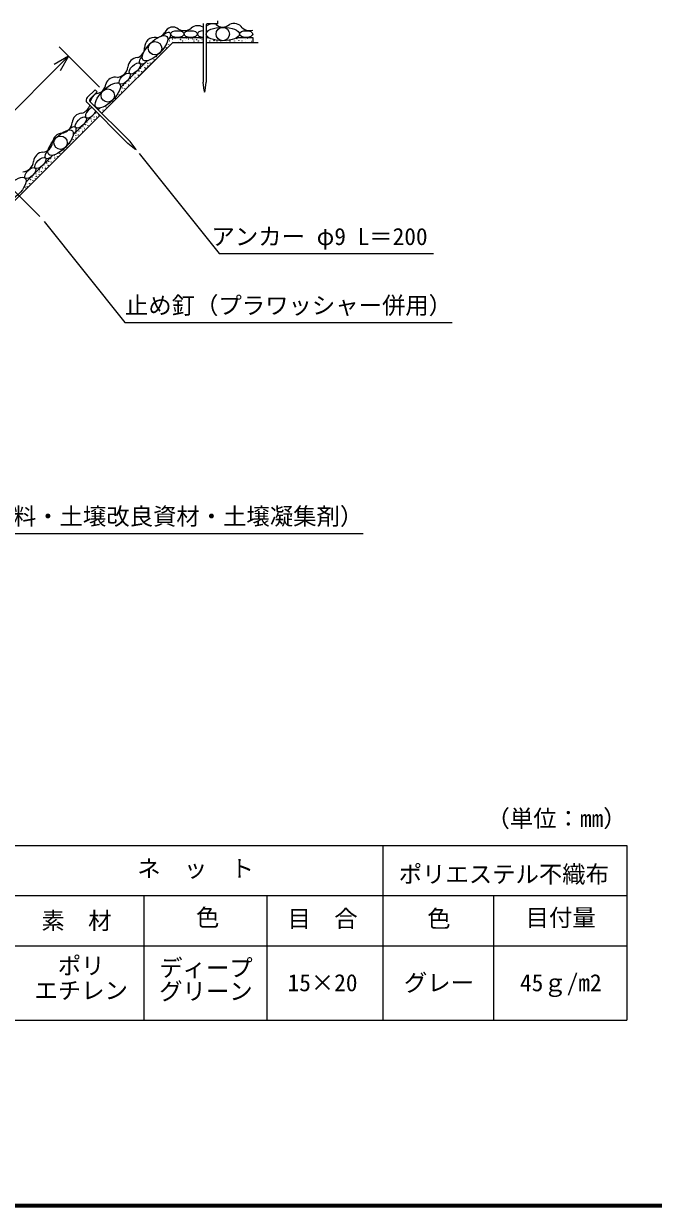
# Model space of a CAD drawing. Units: millimetres, scale not verified. Extents: x 200 to 8200, y 200 to 5838.
# Drawn here: x 2343 to 4230, y 200 to 3739 of the extents above; entities that cross this region are included whole.
import ezdxf
from ezdxf.enums import TextEntityAlignment as Align

# ---------------------------------------------------------------- set-up
doc = ezdxf.new("R2010")
doc.units = ezdxf.units.MM
doc.header["$LTSCALE"] = 20
for name, color, linetype, lineweight in [('C-MTR-FRAM', 5, 'Continuous', 25), ('C-MTR-LINE', 5, 'Continuous', 13), ('C-STR', 1, 'Continuous', 25), ('C-STR-DIM', 1, 'Continuous', 13), ('C-STR-HTXT', 1, 'Continuous', 13), ('C-TTL', 2, 'Continuous', 70)]:
    doc.layers.add(name, color=color, linetype=linetype, lineweight=lineweight)
doc.layers.add('C-MTR-TXT', color=5, linetype='Continuous')
doc.styles.add('ＭＳ ゴシック', font='')
doc.styles.get('ＭＳ ゴシック').set_extended_font_data('MS Gothic')

msp = doc.modelspace()

# ---------------------------------------------------------------- linework, layer by layer
at = {"layer": 'C-MTR-FRAM'}
for p, q in [((544.33, 1277.72), (4150.03, 1277.72)), ((4150.03, 1277.72), (4150.03, 754.72)), ((545.14, 754.72), (4150.03, 754.72))]:
    msp.add_line(p, q, dxfattribs=at)
at = {"layer": 'C-MTR-LINE'}
for p, q in [((3419.72, 1277.72), (3419.72, 754.72)), ((1655.3, 1127.72), (4150.03, 1127.72)), ((2703.53, 1127.72), (2703.53, 754.72)), ((3071.87, 1127.72), (3071.87, 754.72)), ((3750.8, 1127.72), (3750.8, 754.72)), ((545.14, 977.72), (4150.03, 977.72))]:
    msp.add_line(p, q, dxfattribs=at)
at = {"layer": 'C-STR', "color": 7}
for p, q in [((2880.69, 3739.29), (2880.69, 3564.19)), ((2889.69, 3734.19), (2889.69, 3564.19)), ((2925.15, 3739.18), (2895.09, 3739.18)), ((2925.15, 3739.18), (2925.15, 3748.18)), ((2577.55, 3471.05), (2789.69, 3683.18)), ((2688.01, 3581.51), (2789.69, 3683.18)), ((2774.34, 3689.05), (2783.47, 3698.18)), ((2783.47, 3698.18), (2880.69, 3698.18)), ((2789.69, 3683.18), (2880.69, 3683.18)), ((2889.69, 3698.18), (2896.38, 3698.18)), ((2889.69, 3683.18), (3046.07, 3683.18)), ((2982.99, 3698.18), (3029.69, 3698.18)), ((3029.69, 3698.18), (3029.69, 3683.18)), ((2632.92, 3547.63), (2713.11, 3627.81)), ((2533.77, 3518.16), (2557.06, 3541.46)), ((2563.43, 3535.1), (2557.06, 3541.46)), ((2883.69, 3539.19), (2880.69, 3564.19)), ((2886.69, 3539.19), (2889.69, 3564.19)), ((2541.88, 3506.49), (2662.12, 3386.32)), ((2563.43, 3535.1), (2542.18, 3513.84)), ((2883.69, 3539.19), (2885.19, 3534.19)), ((2885.19, 3534.19), (2886.69, 3539.19)), ((2491.5, 3406.21), (2560.48, 3475.19)), ((2531.91, 3503.73), (2655.76, 3379.95)), ((2566.95, 3481.66), (2571.68, 3486.39)), ((2011.87, 2905.36), (2571.09, 3464.59)), ((2675.56, 3364.4), (2655.76, 3379.95)), ((2677.69, 3366.52), (2662.12, 3386.32)), ((2675.56, 3364.4), (2680.16, 3361.93)), ((2680.16, 3361.93), (2677.69, 3366.52)), ((2350.08, 3264.79), (2430.26, 3344.97)), ((2391.93, 3161.7), (2285.86, 3267.77))]:
    msp.add_line(p, q, dxfattribs=at)
at = {"layer": 'C-STR', "color": 3}
for centre in [(2939.69, 3708.18), (2736.65, 3665.5), (2595.23, 3524.08), (2453.81, 3382.66)]:
    msp.add_circle(centre, 20, dxfattribs=at)
at = {"layer": 'C-STR', "color": 7}
for centre in [(2779.33, 3687.8), (2784.05, 3696.2), (2788.88, 3692.74), (2789.22, 3686.62), (2796.58, 3695.6), (2807.28, 3685.94), (2812.85, 3691.52), (2818.84, 3687.08), (2827.03, 3687.8), (2831.75, 3696.2), (2836.57, 3692.74), (2836.91, 3686.62), (2844.28, 3695.6), (2848.25, 3693.75), (2853.07, 3690.28), (2853.41, 3684.16), (2860.54, 3691.52), (2866.53, 3687.08), (2872.82, 3695.33), (2877.65, 3691.86), (2877.99, 3685.74), (2896.79, 3693.77), (2900.7, 3687.48), (2913.47, 3688.46), (2922.64, 3685.94), (2934.2, 3687.08), (2949.97, 3685.94), (2961.53, 3687.08), (2975.06, 3687.48), (2982.12, 3694.42), (2987.83, 3688.46), (2997.12, 3687.8), (3001.84, 3696.2), (3006.67, 3692.74), (3007.01, 3686.62), (3014.37, 3695.6), (3025.07, 3685.94), (2750.92, 3650.5), (2758.99, 3655.69), (2761.63, 3662.59), (2769.88, 3675.17), (2769.89, 3667.29), (2777.26, 3676.27), (2705.37, 3614.94), (2714.94, 3620.23), (2714.94, 3612.34), (2722.31, 3621.32), (2734.27, 3631.67), (2741.64, 3640.65), (2663.78, 3575.93), (2676.98, 3577.94), (2678.15, 3589.45), (2686.69, 3585.7), (2688.76, 3597.23), (2693.48, 3605.63), (2695.97, 3595.55), (2704.05, 3600.74), (2706.68, 3607.64), (2708.79, 3605.48), (2638, 3546.48), (2642.73, 3554.88), (2645.22, 3544.79), (2648.45, 3559.75), (2650.11, 3551.07), (2653.29, 3549.98), (2656.99, 3556), (2659.06, 3567.53), (2666.27, 3565.85), (2674.35, 3571.04), (2609.24, 3506.64), (2616.61, 3515.62), (2628.23, 3532.09), (2628.56, 3525.96), (2635.93, 3534.94), (2558.28, 3470.43), (2573.28, 3477.14), (2580.98, 3479.99), (2590.27, 3489.84), (2598.34, 3495.03), (2600.97, 3501.94), (2528.11, 3436.58), (2532.83, 3444.98), (2535.32, 3434.9), (2543.39, 3440.09), (2544.72, 3454.29), (2546.02, 3446.99), (2554.28, 3459.57), (2554.29, 3451.69), (2560.77, 3460.35), (2568.85, 3465.54), (2489.77, 3399.34), (2499.33, 3404.62), (2500.11, 3411.2), (2506.71, 3405.72), (2508.78, 3417.25), (2513.5, 3425.65), (2518.33, 3422.19), (2518.67, 3416.06), (2520.68, 3431.29), (2526.03, 3425.05), (2471.08, 3370.1), (2480.37, 3379.95), (2488.44, 3385.14), (2491.07, 3392.04), (2499.34, 3396.74), (2418.21, 3326.68), (2422.93, 3335.08), (2433.49, 3330.19), (2434.82, 3344.39), (2436.13, 3337.09), (2444.38, 3349.67), (2444.39, 3341.79), (2451.76, 3350.77), (2463.72, 3361.12), (2389.44, 3294.73), (2390.79, 3301.26), (2396.81, 3295.82), (2398.88, 3307.35), (2403.61, 3315.75), (2408.43, 3312.29), (2408.77, 3306.17), (2412.01, 3322.09), (2416.14, 3315.15), (2425.42, 3325), (2353.48, 3257.34), (2355.75, 3265.42), (2361.19, 3260.2), (2363.26, 3271.73), (2367.98, 3280.13), (2370.47, 3270.05), (2378.55, 3275.24), (2379.87, 3289.44), (2381.18, 3282.14), (2389.44, 3286.84), (2347.21, 3249.38), (2349.5, 3247.09), (2353.82, 3251.22)]:
    msp.add_circle(centre, 0.3, dxfattribs=at)
at = {"layer": 'C-STR'}
for centre, radius, start, end in [((2790.22, 3704.07), 25.11, 47.57995, 160.72001), ((2823.74, 3751.47), 33.29, 240.11359, 309.26763), ((2864.81, 3702.78), 30.42, 58.54181, 131.11209), ((2908.71, 3709.12), 29.66, 68.27249, 129.88443), ((2939.69, 3759.59), 30.42, 228.88791, 311.11209), ((2973.07, 3709.36), 30.42, 33.88791, 116.11209), ((3020.86, 3754.07), 35.75, 230.92465, 284.30259), ((2735.9, 3667.54), 30.58, 81.5823, 181.55912), ((2740.34, 3728.2), 30.42, 270.0528, 328.71928), ((2675.05, 3666.59), 30.42, 286.88791, 359.49071), ((2685.95, 3607.14), 30.42, 93.88791, 176.11209), ((2618, 3548.53), 30.42, 78.88791, 161.11209), ((2620.17, 3613.93), 35.75, 275.92465, 352.39909), ((2558.87, 3560.44), 30.42, 273.88791, 356.11209), ((2579.99, 3496.45), 38.66, 119.51876, 165.88511), ((2518.79, 3440.89), 30.42, 93.88791, 176.11209), ((2508.11, 3505.14), 34.98, 284.25508, 341.9137), ((2452.89, 3446.65), 35.75, 277.60091, 354.07535), ((2459.68, 3380.87), 30.42, 93.88791, 176.11209), ((2398.98, 3384.99), 30.42, 273.88791, 356.11209), ((2403.11, 3324.3), 30.42, 93.88791, 176.11209), ((2337.33, 3331.09), 35.75, 275.92465, 352.39909)]:
    msp.add_arc(centre, radius, start, end, dxfattribs=at)
at = {"layer": 'C-STR', "color": 7}
for centre, radius, start, end in [((2894.69, 3734.19), 5, 85.32404, 180), ((2750.16, 3714.84), 35.21, 327.26574, 330.04312), ((2542.45, 3509.71), 12.12, 135.76262, 209.53793), ((2545.41, 3510.03), 5, 130.3409, 225.01704)]:
    msp.add_arc(centre, radius, start, end, dxfattribs=at)
for centre, major_axis, ratio in [((2803.68, 3708.18), (20, 0), 0.5), ((2843.68, 3708.18), (20, 0), 0.5), ((2939.69, 3708.18), (50, 0), 0.4), ((3009.69, 3708.18), (20, 0), 0.5), ((2736.65, 3665.5), (35.36, 35.36), 0.4), ((2676.05, 3604.89), (15.15, 15.15), 0.466584), ((2645.74, 3574.59), (15.15, 15.15), 0.466667), ((2595.23, 3524.08), (35.36, 35.36), 0.4), ((2514.42, 3443.27), (15.15, 15.15), 0.466667), ((2453.81, 3382.66), (35.36, 35.36), 0.4), ((2393.2, 3322.05), (15.15, 15.15), 0.466667), ((2362.9, 3291.75), (15.15, 15.15), 0.466667), ((2312.39, 3241.24), (35.36, 35.36), 0.4)]:
    msp.add_ellipse(centre, major_axis=major_axis, ratio=ratio, dxfattribs=at)
for centre, major_axis, ratio, start_param, end_param in [((2883.64, 3708.18), (20, 0), 0.5, 1.7190829, 4.5641024), ((2883.64, 3708.18), (20, 0), 0.5, 1.0051981, 1.2637376), ((2767.97, 3696.82), (14.14, 14.14), 0.5, 4.6639847, 7.9023629), ((2883.64, 3708.18), (20, 0), 0.5, 5.0194477, 5.2779847), ((2705.34, 3634.19), (14.14, 14.14), 0.5, 1.5224109, 4.7607889), ((2544.72, 3473.57), (15.15, 15.15), 0.466667, 0.9601709, 5.323292), ((2544.72, 3473.57), (15.15, 15.15), 0.466667, 6.1691894, 6.3974588), ((2485.13, 3413.98), (14.14, 14.14), 0.5, 4.6639847, 7.9023629), ((2422.5, 3351.35), (14.14, 14.14), 0.5, 1.5224109, 4.7607889)]:
    msp.add_ellipse(centre, major_axis=major_axis, ratio=ratio, start_param=start_param, end_param=end_param, dxfattribs=at)
at = {"layer": 'C-STR-DIM'}
for p, q in [((2570.48, 3548.83), (2449.39, 3669.92)), ((2194.83, 3358.8), (2477.67, 3641.64)), ((2477.67, 3641.64), (2434.37, 3616.64)), ((2477.67, 3641.64), (2452.67, 3598.34))]:
    msp.add_line(p, q, dxfattribs=at)
at = {"layer": 'C-STR-HTXT'}
for p, q in [((2689.2, 3349.95), (2928.86, 3050.67)), ((2404.64, 3146.65), (2646.74, 2844.32)), ((2928.86, 3050.67), (3571.05, 3050.67)), ((2646.74, 2844.32), (3626.74, 2844.32)), ((1750.76, 2212.68), (3360.76, 2212.68))]:
    msp.add_line(p, q, dxfattribs=at)
at = {"layer": 'C-TTL'}
msp.add_lwpolyline([(200, 200), (8200, 200), (8200, 5740), (200, 5740)], close=True, dxfattribs=at)

# ---------------------------------------------------------------- texts
at = {"layer": 'C-MTR-TXT', "style": 'ＭＳ ゴシック'}
msp.add_text('（単位：mm）', height=51.32, dxfattribs=at).set_placement((3730.03, 1317.72), align=Align.BOTTOM_LEFT)
for s, p in [('ネ\u3000ッ\u3000ト', (2858.38, 1167.72)), ('色', (2894.42, 1020.86)), ('目\u3000合', (3238.74, 1017.72)), ('色', (3587.37, 1017.72)), ('目付量', (3952.18, 1020.86)), ('ポリ', (2515.47, 876.72)), ('エチレン', (2515.47, 802.72))]:
    msp.add_text(s, height=51.32, dxfattribs=at).set_placement(p, align=Align.BOTTOM_CENTER)
for s, p in [('ポリエステル不織布', (3782, 1191.8)), ('素\u3000材', (2501.27, 1052.51)), ('15×20', (3238.74, 866.92)), ('グレー', (3587.37, 866.92)), ('45ｇ/m2', (3952.66, 866.92))]:
    msp.add_text(s, height=51.32, dxfattribs=at).set_placement(p, align=Align.MIDDLE_CENTER)
for s, p in [('ディープ', (2749.23, 936.92)), ('グリーン', (2749.23, 866.92))]:
    msp.add_text(s, height=51.32, dxfattribs=at).set_placement(p, align=Align.TOP_LEFT)
at = {"layer": 'C-STR-HTXT', "color": 7, "style": 'ＭＳ ゴシック'}
for s, p in [('アンカー φ9 L＝200', (2906.05, 3060.67)), ('止め釘（プラワッシャー併用）', (2646.74, 2854.32)), ('不織布（種子・肥料・土壌改良資材・土壌凝集剤）', (1750.76, 2222.68))]:
    msp.add_text(s, height=51.32, dxfattribs=at).set_placement(p, align=Align.BOTTOM_LEFT)

doc.saveas('drawing.dxf')
